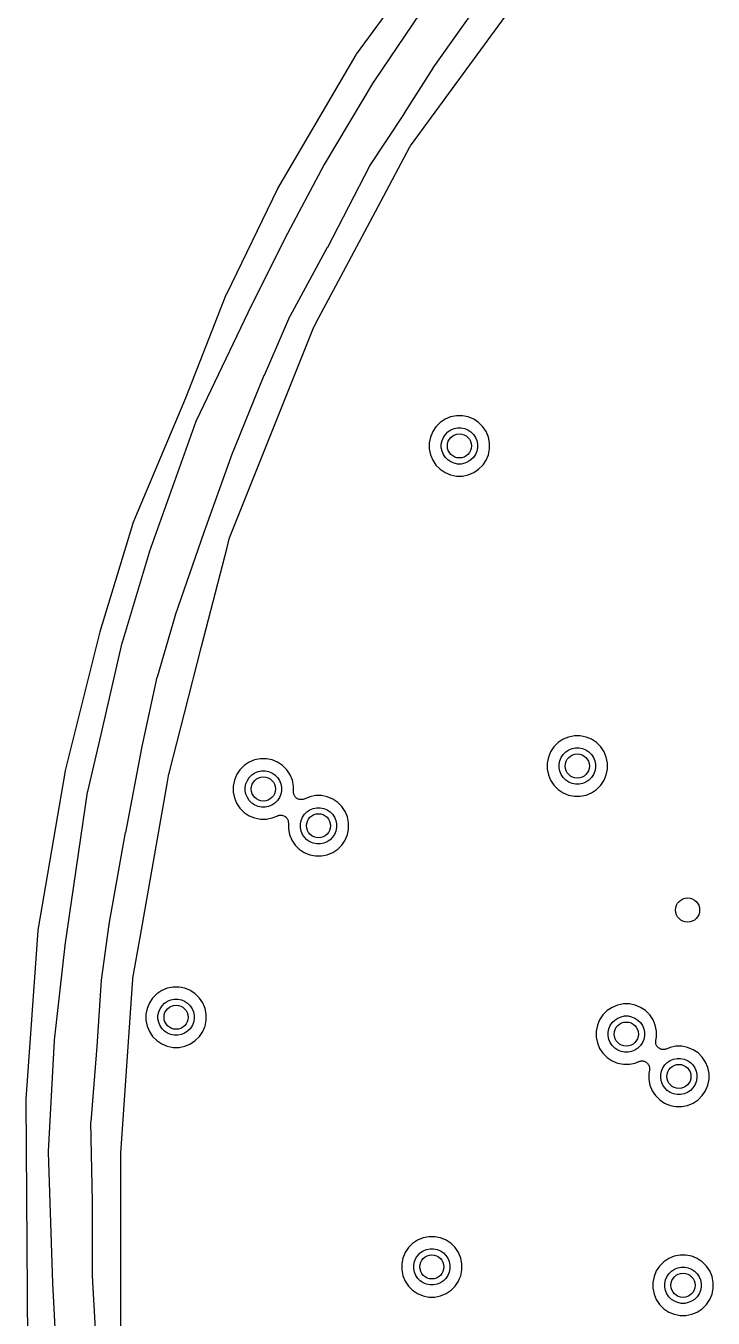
# Model space of a CAD drawing. Extents: x 76.5 to 170.9, y -170.6 to -83.1.
# Drawn here: x 92.35 to 103.75, y -129.04 to -107.61 of the extents above; entities that cross this region are included whole.
import ezdxf

# ---------------------------------------------------------------- set-up
doc = ezdxf.new("R2010")
doc.units = 0
doc.header["$MEASUREMENT"] = 0
doc.layers.add('BLACK', color=7, linetype='CONTINUOUS')

msp = doc.modelspace()

# ---------------------------------------------------------------- linework, layer by layer
at = {"layer": 'BLACK', "linetype": 'CONTINUOUS'}
for p, q in [((99.0728, -106.381), (97.8251, -108.078)), ((98.7284, -109.598), (101.052, -106.423)), ((100.247, -106.683), (99.099, -108.304)), ((98.125, -108.528), (98.8962, -107.383)), ((97.8214, -108.084), (96.5243, -110.304)), ((97.8251, -108.078), (97.8214, -108.084)), ((99.0972, -108.307), (98.6237, -109.055)), ((99.099, -108.304), (99.0972, -108.307)), ((97.2998, -109.903), (98.1214, -108.534)), ((98.1214, -108.534), (98.1223, -108.532)), ((98.1223, -108.532), (98.1238, -108.53)), ((98.1238, -108.53), (98.125, -108.528)), ((98.6225, -109.057), (98.0499, -109.928)), ((98.6226, -109.056), (98.6225, -109.057)), ((98.6227, -109.056), (98.6226, -109.056)), ((98.6237, -109.055), (98.6227, -109.056)), ((98.2362, -110.519), (98.7188, -109.614)), ((98.7188, -109.614), (98.7197, -109.612)), ((98.7197, -109.612), (98.7243, -109.605)), ((98.7243, -109.605), (98.7284, -109.598)), ((96.6488, -111.129), (97.2965, -109.909)), ((97.2965, -109.909), (97.2974, -109.907)), ((97.2974, -109.907), (97.2987, -109.905)), ((97.2987, -109.905), (97.2998, -109.903)), ((98.0466, -109.934), (97.3486, -111.28)), ((98.0499, -109.928), (98.0466, -109.934)), ((96.522, -110.308), (95.6742, -112.053)), ((96.5243, -110.304), (96.522, -110.308)), ((97.5719, -111.764), (98.2362, -110.519)), ((98.2362, -110.519), (98.2362, -110.519)), ((96.0985, -112.23), (96.6474, -111.132)), ((96.6474, -111.132), (96.6482, -111.13)), ((96.6482, -111.13), (96.6486, -111.13)), ((96.6486, -111.13), (96.6488, -111.129)), ((97.3475, -111.282), (96.7244, -112.428)), ((97.3476, -111.281), (97.3475, -111.282)), ((97.3478, -111.281), (97.3476, -111.281)), ((97.3486, -111.28), (97.3478, -111.281)), ((97.2092, -112.444), (97.5719, -111.764)), ((97.5719, -111.764), (97.5719, -111.764)), ((95.6722, -112.058), (94.9987, -113.779)), ((95.6742, -112.053), (95.6722, -112.058)), ((95.176, -114.15), (96.0977, -112.232)), ((96.0977, -112.232), (96.0984, -112.23)), ((96.0984, -112.23), (96.0985, -112.23)), ((96.0985, -112.23), (96.0985, -112.23)), ((96.722, -112.433), (96.2984, -113.405)), ((96.7244, -112.428), (96.722, -112.433)), ((97.1264, -112.6), (97.2092, -112.444)), ((96.3803, -114.463), (97.1205, -112.612)), ((97.1205, -112.612), (97.1212, -112.611)), ((97.1212, -112.611), (97.124, -112.605)), ((97.124, -112.605), (97.1264, -112.6)), ((96.2978, -113.406), (95.7486, -114.754)), ((96.2984, -113.405), (96.2978, -113.406)), ((94.9974, -113.782), (94.1244, -115.853)), ((94.9977, -113.781), (94.9974, -113.782)), ((94.998, -113.781), (94.9977, -113.781)), ((94.9987, -113.779), (94.998, -113.781)), ((94.3992, -116.328), (95.1708, -114.162)), ((95.1708, -114.162), (95.1714, -114.16)), ((95.1714, -114.16), (95.174, -114.155)), ((95.174, -114.155), (95.176, -114.15)), ((99.22, -114.183), (99.1503, -114.253)), ((99.3019, -114.129), (99.22, -114.183)), ((99.3928, -114.091), (99.3019, -114.129)), ((99.4894, -114.072), (99.3928, -114.091)), ((99.5879, -114.072), (99.4894, -114.072)), ((99.6845, -114.091), (99.5879, -114.072)), ((99.7755, -114.129), (99.6845, -114.091)), ((99.8574, -114.183), (99.7755, -114.129)), ((99.9271, -114.253), (99.8574, -114.183)), ((99.0579, -114.426), (99.0387, -114.522)), ((99.0956, -114.335), (99.0579, -114.426)), ((99.1503, -114.253), (99.0956, -114.335)), ((99.2502, -114.484), (99.2728, -114.43)), ((99.2728, -114.43), (99.3057, -114.38)), ((99.3057, -114.38), (99.3474, -114.339)), ((99.3474, -114.339), (99.3966, -114.306)), ((99.3966, -114.306), (99.4512, -114.283)), ((99.4512, -114.283), (99.5091, -114.272)), ((99.5091, -114.272), (99.5682, -114.272)), ((99.5682, -114.272), (99.6262, -114.283)), ((99.6262, -114.283), (99.6808, -114.306)), ((99.6808, -114.306), (99.7299, -114.339)), ((99.7299, -114.339), (99.7717, -114.38)), ((99.7717, -114.38), (99.8045, -114.43)), ((99.8045, -114.43), (99.8272, -114.484)), ((99.9818, -114.335), (99.9271, -114.253)), ((100.019, -114.426), (99.9818, -114.335)), ((100.039, -114.522), (100.019, -114.426)), ((95.7261, -116.098), (96.3803, -114.463)), ((96.3803, -114.463), (96.3803, -114.463)), ((99.0387, -114.522), (99.0387, -114.621)), ((99.0387, -114.621), (99.0579, -114.718)), ((99.2387, -114.542), (99.2502, -114.484)), ((99.2387, -114.601), (99.2387, -114.542)), ((99.2502, -114.659), (99.2387, -114.601)), ((99.8272, -114.484), (99.8387, -114.542)), ((99.8387, -114.601), (99.8272, -114.659)), ((99.8387, -114.542), (99.8387, -114.601)), ((100.019, -114.718), (100.039, -114.621)), ((100.039, -114.621), (100.039, -114.522)), ((95.7477, -114.757), (95.2982, -116.005)), ((95.7486, -114.754), (95.7477, -114.757)), ((99.0579, -114.718), (99.0956, -114.809)), ((99.0956, -114.809), (99.1503, -114.89)), ((99.2728, -114.714), (99.2502, -114.659)), ((99.3057, -114.763), (99.2728, -114.714)), ((99.3474, -114.805), (99.3057, -114.763)), ((99.3966, -114.838), (99.3474, -114.805)), ((99.4512, -114.86), (99.3966, -114.838)), ((99.5091, -114.872), (99.4512, -114.86)), ((99.6262, -114.86), (99.5682, -114.872)), ((99.6808, -114.838), (99.6262, -114.86)), ((99.7299, -114.805), (99.6808, -114.838)), ((99.7717, -114.763), (99.7299, -114.805)), ((99.8045, -114.714), (99.7717, -114.763)), ((99.8272, -114.659), (99.8045, -114.714)), ((99.9318, -114.883), (99.9818, -114.809)), ((99.9818, -114.809), (100.019, -114.718)), ((99.1503, -114.89), (99.22, -114.96)), ((99.22, -114.96), (99.3019, -115.015)), ((99.3019, -115.015), (99.3928, -115.052)), ((99.3928, -115.052), (99.4894, -115.072)), ((99.4894, -115.072), (99.5879, -115.072)), ((99.5682, -114.872), (99.5091, -114.872)), ((99.5879, -115.072), (99.6845, -115.052)), ((99.6845, -115.052), (99.7755, -115.015)), ((99.7755, -115.015), (99.8574, -114.96)), ((99.8574, -114.96), (99.9271, -114.89)), ((99.9271, -114.89), (99.9318, -114.883)), ((99.9318, -114.883), (99.9318, -114.883)), ((94.1221, -115.859), (93.5736, -117.654)), ((94.1244, -115.853), (94.1221, -115.859)), ((95.2979, -116.006), (94.8236, -117.379)), ((95.2982, -116.005), (95.2979, -116.006)), ((95.6845, -116.256), (95.721, -116.114)), ((95.721, -116.114), (95.7215, -116.112)), ((95.7215, -116.112), (95.7241, -116.105)), ((95.7241, -116.105), (95.7261, -116.098)), ((93.9493, -117.827), (94.3972, -116.334)), ((94.3972, -116.334), (94.3977, -116.332)), ((94.3977, -116.332), (94.3986, -116.33)), ((94.3986, -116.33), (94.3992, -116.328)), ((95.2629, -117.9), (95.6844, -116.256)), ((95.6844, -116.256), (95.6845, -116.256)), ((94.8227, -117.382), (94.5237, -118.404)), ((94.8236, -117.379), (94.8227, -117.382)), ((93.5727, -117.657), (92.9987, -119.953)), ((93.5736, -117.654), (93.5727, -117.657)), ((93.5981, -119.355), (93.9472, -117.835)), ((93.9472, -117.835), (93.9476, -117.833)), ((93.9476, -117.833), (93.9487, -117.83)), ((93.9487, -117.83), (93.9493, -117.827)), ((94.9797, -119.005), (95.2629, -117.9)), ((94.5226, -118.408), (94.2733, -119.555)), ((94.5237, -118.404), (94.5226, -118.408)), ((94.7243, -120.001), (94.9797, -119.005)), ((94.9797, -119.005), (94.9797, -119.005)), ((93.3744, -120.3), (93.598, -119.356)), ((93.598, -119.356), (93.5981, -119.355)), ((94.273, -119.556), (93.9982, -120.98)), ((94.2733, -119.555), (94.273, -119.556)), ((101.106, -119.562), (101.051, -119.643)), ((101.176, -119.492), (101.106, -119.562)), ((101.258, -119.437), (101.176, -119.492)), ((101.349, -119.399), (101.258, -119.437)), ((101.445, -119.38), (101.349, -119.399)), ((101.544, -119.38), (101.445, -119.38)), ((101.64, -119.399), (101.544, -119.38)), ((101.731, -119.437), (101.64, -119.399)), ((101.813, -119.492), (101.731, -119.437)), ((101.883, -119.562), (101.813, -119.492)), ((101.938, -119.643), (101.883, -119.562)), ((96.1416, -119.78), (96.0507, -119.818)), ((96.2382, -119.761), (96.1416, -119.78)), ((96.3367, -119.761), (96.2382, -119.761)), ((96.4333, -119.78), (96.3367, -119.761)), ((96.5243, -119.818), (96.4333, -119.78)), ((101.014, -119.734), (100.994, -119.831)), ((101.051, -119.643), (101.014, -119.734)), ((101.194, -119.851), (101.206, -119.793)), ((101.206, -119.793), (101.229, -119.738)), ((101.229, -119.738), (101.261, -119.689)), ((101.261, -119.689), (101.303, -119.647)), ((101.303, -119.647), (101.352, -119.614)), ((101.352, -119.614), (101.407, -119.592)), ((101.407, -119.592), (101.465, -119.58)), ((101.465, -119.58), (101.524, -119.58)), ((101.524, -119.58), (101.582, -119.592)), ((101.582, -119.592), (101.637, -119.614)), ((101.637, -119.614), (101.686, -119.647)), ((101.686, -119.647), (101.728, -119.689)), ((101.728, -119.689), (101.76, -119.738)), ((101.76, -119.738), (101.783, -119.793)), ((101.783, -119.793), (101.794, -119.851)), ((101.975, -119.734), (101.938, -119.643)), ((101.994, -119.831), (101.975, -119.734)), ((92.9977, -119.958), (92.5486, -122.603)), ((92.9987, -119.953), (92.9977, -119.958)), ((94.7226, -120.009), (94.7237, -120.005)), ((94.7237, -120.005), (94.7243, -120.001)), ((95.8991, -119.943), (95.8444, -120.024)), ((95.9688, -119.873), (95.8991, -119.943)), ((96.0507, -119.818), (95.9688, -119.873)), ((96.0962, -120.028), (96.1454, -119.995)), ((96.1454, -119.995), (96.2, -119.973)), ((96.2, -119.973), (96.2579, -119.961)), ((96.2579, -119.961), (96.317, -119.961)), ((96.317, -119.961), (96.375, -119.973)), ((96.375, -119.973), (96.4296, -119.995)), ((96.4296, -119.995), (96.4787, -120.028)), ((96.6062, -119.873), (96.5243, -119.818)), ((96.6416, -119.908), (96.6062, -119.873)), ((96.6759, -119.943), (96.6416, -119.908)), ((96.6416, -119.908), (96.6416, -119.908)), ((96.7306, -120.024), (96.6759, -119.943)), ((100.994, -119.831), (100.994, -119.93)), ((100.994, -119.93), (101.014, -120.026)), ((101.194, -119.91), (101.194, -119.851)), ((101.206, -119.968), (101.194, -119.91)), ((101.229, -120.022), (101.206, -119.968)), ((101.783, -119.968), (101.76, -120.022)), ((101.794, -119.91), (101.783, -119.968)), ((101.794, -119.851), (101.794, -119.91)), ((101.975, -120.026), (101.994, -119.93)), ((101.994, -119.93), (101.994, -119.831)), ((94.2491, -122.692), (94.6928, -120.177)), ((94.6928, -120.177), (94.7222, -120.01)), ((94.6928, -120.177), (94.6928, -120.177)), ((94.7222, -120.01), (94.7226, -120.009)), ((95.8067, -120.115), (95.7875, -120.212)), ((95.7875, -120.212), (95.7875, -120.311)), ((95.8444, -120.024), (95.8067, -120.115)), ((95.9875, -120.232), (95.999, -120.174)), ((95.999, -120.174), (96.0216, -120.119)), ((96.0216, -120.119), (96.0545, -120.07)), ((96.0545, -120.07), (96.0962, -120.028)), ((96.4787, -120.028), (96.5205, -120.07)), ((96.5205, -120.07), (96.5533, -120.119)), ((96.5533, -120.119), (96.576, -120.174)), ((96.576, -120.174), (96.5875, -120.232)), ((96.7683, -120.115), (96.7306, -120.024)), ((96.7875, -120.212), (96.7683, -120.115)), ((96.7875, -120.311), (96.7875, -120.212)), ((101.014, -120.026), (101.051, -120.117)), ((101.051, -120.117), (101.106, -120.199)), ((101.106, -120.199), (101.176, -120.269)), ((101.261, -120.072), (101.229, -120.022)), ((101.303, -120.113), (101.261, -120.072)), ((101.352, -120.146), (101.303, -120.113)), ((101.407, -120.169), (101.352, -120.146)), ((101.465, -120.18), (101.407, -120.169)), ((101.524, -120.18), (101.465, -120.18)), ((101.582, -120.169), (101.524, -120.18)), ((101.637, -120.146), (101.582, -120.169)), ((101.686, -120.113), (101.637, -120.146)), ((101.728, -120.072), (101.686, -120.113)), ((101.76, -120.022), (101.728, -120.072)), ((101.813, -120.269), (101.883, -120.199)), ((101.883, -120.199), (101.938, -120.117)), ((101.938, -120.117), (101.975, -120.026)), ((92.9984, -122.853), (93.3723, -120.311)), ((93.3723, -120.311), (93.3726, -120.309)), ((93.3726, -120.309), (93.3737, -120.305)), ((93.3737, -120.305), (93.3744, -120.3)), ((95.7875, -120.311), (95.8067, -120.407)), ((95.8067, -120.407), (95.8444, -120.498)), ((95.9875, -120.291), (95.9875, -120.232)), ((95.999, -120.349), (95.9875, -120.291)), ((96.0216, -120.403), (95.999, -120.349)), ((96.0545, -120.453), (96.0216, -120.403)), ((96.5533, -120.403), (96.5205, -120.453)), ((96.576, -120.349), (96.5533, -120.403)), ((96.5875, -120.291), (96.576, -120.349)), ((96.5875, -120.232), (96.5875, -120.291)), ((96.7887, -120.323), (96.7875, -120.311)), ((96.7898, -120.335), (96.7887, -120.323)), ((96.7899, -120.336), (96.7898, -120.335)), ((96.7934, -120.347), (96.7899, -120.336)), ((96.7899, -120.336), (96.7899, -120.336)), ((96.7968, -120.359), (96.7934, -120.347)), ((96.797, -120.359), (96.7968, -120.359)), ((96.7971, -120.36), (96.797, -120.359)), ((96.8028, -120.37), (96.7971, -120.36)), ((96.8083, -120.381), (96.8028, -120.37)), ((96.8085, -120.381), (96.8083, -120.381)), ((96.8087, -120.382), (96.8085, -120.381)), ((96.8165, -120.391), (96.8087, -120.382)), ((96.8239, -120.4), (96.8165, -120.391)), ((96.8242, -120.4), (96.8239, -120.4)), ((96.8244, -120.401), (96.8242, -120.4)), ((96.8337, -120.408), (96.8244, -120.401)), ((96.8429, -120.416), (96.8337, -120.408)), ((96.8432, -120.416), (96.8429, -120.416)), ((96.8435, -120.417), (96.8432, -120.416)), ((96.8541, -120.422), (96.8435, -120.417)), ((96.8647, -120.428), (96.8541, -120.422)), ((96.865, -120.428), (96.8647, -120.428)), ((96.8653, -120.428), (96.865, -120.428)), ((96.8769, -120.432), (96.8653, -120.428)), ((96.8883, -120.436), (96.8769, -120.432)), ((96.8886, -120.436), (96.8883, -120.436)), ((96.889, -120.436), (96.8886, -120.436)), ((96.9011, -120.437), (96.889, -120.436)), ((96.9376, -120.436), (96.9256, -120.437)), ((96.938, -120.436), (96.9376, -120.436)), ((96.9383, -120.436), (96.938, -120.436)), ((96.9497, -120.433), (96.9383, -120.436)), ((96.9614, -120.429), (96.9497, -120.433)), ((96.962, -120.429), (96.9614, -120.429)), ((96.9621, -120.429), (96.962, -120.429)), ((96.9631, -120.429), (96.9621, -120.429)), ((96.9621, -120.429), (96.9621, -120.429)), ((97.056, -120.39), (96.9631, -120.429)), ((97.1526, -120.371), (97.056, -120.39)), ((97.2511, -120.371), (97.1526, -120.371)), ((97.3477, -120.39), (97.2511, -120.371)), ((97.4387, -120.428), (97.3477, -120.39)), ((97.5206, -120.483), (97.4387, -120.428)), ((101.176, -120.269), (101.258, -120.323)), ((101.258, -120.323), (101.349, -120.361)), ((101.349, -120.361), (101.445, -120.38)), ((101.445, -120.38), (101.544, -120.38)), ((101.544, -120.38), (101.64, -120.361)), ((101.64, -120.361), (101.731, -120.323)), ((101.731, -120.323), (101.813, -120.269)), ((95.8444, -120.498), (95.8991, -120.58)), ((95.8991, -120.58), (95.9688, -120.65)), ((95.9688, -120.65), (96.0507, -120.704)), ((96.0962, -120.494), (96.0545, -120.453)), ((96.1454, -120.527), (96.0962, -120.494)), ((96.2, -120.55), (96.1454, -120.527)), ((96.2579, -120.561), (96.2, -120.55)), ((96.317, -120.561), (96.2579, -120.561)), ((96.375, -120.55), (96.317, -120.561)), ((96.4296, -120.527), (96.375, -120.55)), ((96.4787, -120.494), (96.4296, -120.527)), ((96.5205, -120.453), (96.4787, -120.494)), ((96.9129, -120.438), (96.9011, -120.437)), ((96.9133, -120.438), (96.9129, -120.438)), ((96.9136, -120.438), (96.9133, -120.438)), ((96.9256, -120.437), (96.9136, -120.438)), ((96.9689, -120.68), (97.0106, -120.638)), ((97.0106, -120.638), (97.0598, -120.605)), ((97.0598, -120.605), (97.1144, -120.582)), ((97.1144, -120.582), (97.1723, -120.571)), ((97.1723, -120.571), (97.2314, -120.571)), ((97.2314, -120.571), (97.2894, -120.582)), ((97.2894, -120.582), (97.344, -120.605)), ((97.344, -120.605), (97.3931, -120.638)), ((97.3931, -120.638), (97.4349, -120.68)), ((97.5903, -120.552), (97.5206, -120.483)), ((97.645, -120.634), (97.5903, -120.552)), ((97.6827, -120.725), (97.645, -120.634)), ((96.0507, -120.704), (96.1416, -120.742)), ((96.1416, -120.742), (96.2382, -120.761)), ((96.2382, -120.761), (96.3367, -120.761)), ((96.3367, -120.761), (96.4333, -120.742)), ((96.4333, -120.742), (96.5263, -120.704)), ((96.5263, -120.704), (96.5273, -120.703)), ((96.5273, -120.703), (96.5273, -120.703)), ((96.5273, -120.703), (96.5273, -120.703)), ((96.5273, -120.703), (96.5279, -120.703)), ((96.5279, -120.703), (96.5397, -120.7)), ((96.5397, -120.7), (96.5511, -120.696)), ((96.5511, -120.696), (96.5514, -120.696)), ((96.5514, -120.696), (96.5517, -120.696)), ((96.5517, -120.696), (96.5639, -120.695)), ((96.5639, -120.695), (96.5758, -120.694)), ((96.5758, -120.694), (96.5761, -120.694)), ((96.5761, -120.694), (96.5764, -120.694)), ((96.5764, -120.694), (96.5884, -120.695)), ((96.5884, -120.695), (96.6004, -120.696)), ((96.6004, -120.696), (96.6007, -120.697)), ((96.6007, -120.697), (96.6011, -120.697)), ((96.6011, -120.697), (96.6125, -120.7)), ((96.6125, -120.7), (96.6241, -120.704)), ((96.6241, -120.704), (96.6244, -120.704)), ((96.6244, -120.704), (96.6247, -120.704)), ((96.6247, -120.704), (96.6353, -120.71)), ((96.6353, -120.71), (96.6459, -120.716)), ((96.6459, -120.716), (96.6462, -120.716)), ((96.6462, -120.716), (96.6465, -120.716)), ((96.6465, -120.716), (96.6557, -120.724)), ((96.6557, -120.724), (96.665, -120.731)), ((96.665, -120.731), (96.6652, -120.732)), ((96.6652, -120.732), (96.6655, -120.732)), ((96.6655, -120.732), (96.6729, -120.741)), ((96.6729, -120.741), (96.6807, -120.751)), ((96.6807, -120.751), (96.6808, -120.751)), ((96.6808, -120.751), (96.681, -120.751)), ((96.681, -120.751), (96.6866, -120.762)), ((96.6866, -120.762), (96.6923, -120.773)), ((96.6923, -120.773), (96.6924, -120.773)), ((96.6924, -120.773), (96.6926, -120.773)), ((96.6926, -120.773), (96.696, -120.785)), ((96.696, -120.785), (96.6995, -120.796)), ((96.6995, -120.796), (96.6995, -120.797)), ((96.6995, -120.797), (96.6996, -120.797)), ((96.6996, -120.797), (96.7007, -120.809)), ((96.7007, -120.809), (96.7019, -120.821)), ((96.7019, -120.821), (96.7019, -120.92)), ((96.9019, -120.841), (96.9134, -120.783)), ((96.9019, -120.9), (96.9019, -120.841)), ((96.9134, -120.783), (96.936, -120.729)), ((96.936, -120.729), (96.9689, -120.68)), ((97.4349, -120.68), (97.4677, -120.729)), ((97.4677, -120.729), (97.4904, -120.783)), ((97.4904, -120.783), (97.5019, -120.841)), ((97.5019, -120.841), (97.5019, -120.9)), ((97.7019, -120.822), (97.6827, -120.725)), ((97.7019, -120.92), (97.7019, -120.822)), ((93.998, -120.981), (93.7233, -122.504)), ((93.9982, -120.98), (93.998, -120.981)), ((96.7019, -120.92), (96.7211, -121.017)), ((96.7211, -121.017), (96.7588, -121.108)), ((96.9134, -120.958), (96.9019, -120.9)), ((96.936, -121.013), (96.9134, -120.958)), ((96.9689, -121.062), (96.936, -121.013)), ((97.0106, -121.104), (96.9689, -121.062)), ((97.4349, -121.062), (97.3931, -121.104)), ((97.4677, -121.013), (97.4349, -121.062)), ((97.4904, -120.958), (97.4677, -121.013)), ((97.5019, -120.9), (97.4904, -120.958)), ((97.645, -121.108), (97.6827, -121.017)), ((97.6827, -121.017), (97.6935, -120.962)), ((97.6935, -120.962), (97.7019, -120.92)), ((97.6935, -120.962), (97.6935, -120.962)), ((96.7588, -121.108), (96.8135, -121.19)), ((96.8135, -121.19), (96.8832, -121.259)), ((96.8832, -121.259), (96.9651, -121.314)), ((97.0598, -121.137), (97.0106, -121.104)), ((97.1144, -121.159), (97.0598, -121.137)), ((97.1723, -121.171), (97.1144, -121.159)), ((97.2314, -121.171), (97.1723, -121.171)), ((97.2894, -121.159), (97.2314, -121.171)), ((97.344, -121.137), (97.2894, -121.159)), ((97.3931, -121.104), (97.344, -121.137)), ((97.4387, -121.314), (97.5206, -121.259)), ((97.5206, -121.259), (97.5903, -121.19)), ((97.5903, -121.19), (97.645, -121.108)), ((96.9651, -121.314), (97.056, -121.352)), ((97.056, -121.352), (97.1526, -121.371)), ((97.1526, -121.371), (97.2511, -121.371)), ((97.2511, -121.371), (97.3477, -121.352)), ((97.3477, -121.352), (97.4387, -121.314)), ((93.7229, -122.507), (93.5984, -123.429)), ((93.7233, -122.504), (93.7229, -122.507)), ((92.5479, -122.609), (92.3483, -125.403)), ((92.5486, -122.603), (92.5479, -122.609)), ((94.1243, -123.399), (94.2491, -122.692)), ((94.2491, -122.692), (94.2491, -122.692)), ((92.8235, -124.427), (92.9978, -122.858)), ((92.9978, -122.858), (92.998, -122.856)), ((92.998, -122.856), (92.9983, -122.855)), ((92.9983, -122.855), (92.9984, -122.853)), ((93.5979, -123.433), (93.5231, -124.53)), ((93.5984, -123.429), (93.5979, -123.433)), ((94.0838, -123.975), (94.1226, -123.412)), ((94.1226, -123.412), (94.1228, -123.411)), ((94.1228, -123.411), (94.1238, -123.405)), ((94.1238, -123.405), (94.1243, -123.399)), ((94.6029, -123.603), (94.521, -123.658)), ((94.6938, -123.565), (94.6029, -123.603)), ((94.7904, -123.546), (94.6938, -123.565)), ((94.8889, -123.546), (94.7904, -123.546)), ((94.9855, -123.565), (94.8889, -123.546)), ((95.0765, -123.603), (94.9855, -123.565)), ((95.083, -123.607), (95.0765, -123.603)), ((95.1584, -123.658), (95.083, -123.607)), ((94.3966, -123.809), (94.3589, -123.9)), ((94.4513, -123.727), (94.3966, -123.809)), ((94.521, -123.658), (94.4513, -123.727)), ((94.5738, -123.904), (94.6067, -123.855)), ((94.6067, -123.855), (94.6484, -123.813)), ((94.6484, -123.813), (94.6976, -123.78)), ((94.6976, -123.78), (94.7522, -123.757)), ((94.7522, -123.757), (94.8101, -123.746)), ((94.8101, -123.746), (94.8692, -123.746)), ((94.8692, -123.746), (94.9272, -123.757)), ((94.9272, -123.757), (94.9818, -123.78)), ((94.9818, -123.78), (95.0309, -123.813)), ((95.0309, -123.813), (95.0727, -123.855)), ((95.0727, -123.855), (95.1055, -123.904)), ((95.2281, -123.727), (95.1584, -123.658)), ((95.2828, -123.809), (95.2281, -123.727)), ((95.3205, -123.9), (95.2828, -123.809)), ((102.161, -123.844), (102.07, -123.882)), ((102.258, -123.825), (102.161, -123.844)), ((102.357, -123.825), (102.258, -123.825)), ((102.453, -123.844), (102.357, -123.825)), ((102.544, -123.882), (102.453, -123.844)), ((93.9234, -126.301), (94.0838, -123.975)), ((94.3589, -123.9), (94.3397, -123.997)), ((94.3397, -123.997), (94.3397, -124.095)), ((94.5397, -124.016), (94.5512, -123.958)), ((94.5397, -124.075), (94.5397, -124.016)), ((94.5512, -124.133), (94.5397, -124.075)), ((94.5512, -123.958), (94.5738, -123.904)), ((95.1055, -123.904), (95.1282, -123.958)), ((95.1282, -123.958), (95.1397, -124.016)), ((95.1397, -124.075), (95.1282, -124.133)), ((95.1397, -124.016), (95.1397, -124.075)), ((95.3397, -123.997), (95.3205, -123.9)), ((95.3397, -124.095), (95.3397, -123.997)), ((101.919, -124.007), (101.864, -124.088)), ((101.989, -123.937), (101.919, -124.007)), ((102.07, -123.882), (101.989, -123.937)), ((102.116, -124.092), (102.165, -124.059)), ((102.165, -124.059), (102.22, -124.037)), ((102.22, -124.037), (102.278, -124.025)), ((102.278, -124.025), (102.337, -124.025)), ((102.337, -124.025), (102.395, -124.037)), ((102.395, -124.037), (102.449, -124.059)), ((102.449, -124.059), (102.499, -124.092)), ((102.626, -123.937), (102.544, -123.882)), ((102.696, -124.007), (102.626, -123.937)), ((102.75, -124.088), (102.696, -124.007)), ((94.3397, -124.095), (94.3589, -124.192)), ((94.3589, -124.192), (94.3966, -124.283)), ((94.3966, -124.283), (94.4513, -124.365)), ((94.5738, -124.188), (94.5512, -124.133)), ((94.6067, -124.237), (94.5738, -124.188)), ((94.6484, -124.279), (94.6067, -124.237)), ((94.6976, -124.312), (94.6484, -124.279)), ((95.0309, -124.279), (94.9818, -124.312)), ((95.0727, -124.237), (95.0309, -124.279)), ((95.1055, -124.188), (95.0727, -124.237)), ((95.1282, -124.133), (95.1055, -124.188)), ((95.2281, -124.365), (95.2828, -124.283)), ((95.2828, -124.283), (95.3109, -124.215)), ((95.3109, -124.215), (95.3205, -124.192)), ((95.3109, -124.215), (95.3109, -124.215)), ((95.3205, -124.192), (95.3397, -124.095)), ((101.827, -124.179), (101.807, -124.276)), ((101.807, -124.276), (101.807, -124.375)), ((101.864, -124.088), (101.827, -124.179)), ((102.007, -124.296), (102.019, -124.238)), ((102.019, -124.238), (102.041, -124.183)), ((102.041, -124.183), (102.074, -124.134)), ((102.074, -124.134), (102.116, -124.092)), ((102.499, -124.092), (102.54, -124.134)), ((102.54, -124.134), (102.573, -124.183)), ((102.573, -124.183), (102.596, -124.238)), ((102.596, -124.238), (102.607, -124.296)), ((102.788, -124.179), (102.75, -124.088)), ((102.807, -124.276), (102.788, -124.179)), ((102.807, -124.375), (102.807, -124.276)), ((92.7234, -126.275), (92.8229, -124.434)), ((92.8229, -124.434), (92.823, -124.433)), ((92.823, -124.433), (92.8235, -124.43)), ((92.8235, -124.43), (92.8235, -124.427)), ((94.4513, -124.365), (94.521, -124.434)), ((94.521, -124.434), (94.6029, -124.489)), ((94.6029, -124.489), (94.6938, -124.527)), ((94.7522, -124.334), (94.6976, -124.312)), ((94.8101, -124.346), (94.7522, -124.334)), ((94.8692, -124.346), (94.8101, -124.346)), ((94.9272, -124.334), (94.8692, -124.346)), ((94.9818, -124.312), (94.9272, -124.334)), ((94.9855, -124.527), (95.0765, -124.489)), ((95.0765, -124.489), (95.1584, -124.434)), ((95.1584, -124.434), (95.2281, -124.365)), ((101.807, -124.375), (101.827, -124.471)), ((101.827, -124.471), (101.864, -124.562)), ((102.007, -124.355), (102.007, -124.296)), ((102.019, -124.413), (102.007, -124.355)), ((102.041, -124.467), (102.019, -124.413)), ((102.074, -124.517), (102.041, -124.467)), ((102.573, -124.467), (102.54, -124.517)), ((102.596, -124.413), (102.573, -124.467)), ((102.607, -124.355), (102.596, -124.413)), ((102.607, -124.296), (102.607, -124.355)), ((102.794, -124.455), (102.795, -124.443)), ((102.794, -124.456), (102.794, -124.455)), ((102.794, -124.455), (102.794, -124.455)), ((102.795, -124.468), (102.794, -124.456)), ((102.795, -124.443), (102.796, -124.431)), ((102.796, -124.48), (102.795, -124.468)), ((102.796, -124.431), (102.807, -124.375)), ((102.799, -124.492), (102.796, -124.48)), ((102.796, -124.48), (102.796, -124.48)), ((102.796, -124.48), (102.796, -124.48)), ((102.803, -124.503), (102.799, -124.492)), ((102.803, -124.504), (102.803, -124.503)), ((102.809, -124.515), (102.803, -124.504)), ((102.803, -124.504), (102.803, -124.504)), ((93.523, -124.531), (93.4233, -125.778)), ((93.5231, -124.53), (93.523, -124.531)), ((93.523, -124.531), (93.523, -124.531)), ((94.6938, -124.527), (94.7904, -124.546)), ((94.7904, -124.546), (94.8889, -124.546)), ((94.8889, -124.546), (94.9855, -124.527)), ((101.864, -124.562), (101.919, -124.644)), ((101.919, -124.644), (101.989, -124.714)), ((101.989, -124.714), (102.07, -124.768)), ((102.116, -124.558), (102.074, -124.517)), ((102.165, -124.591), (102.116, -124.558)), ((102.22, -124.614), (102.165, -124.591)), ((102.278, -124.625), (102.22, -124.614)), ((102.337, -124.625), (102.278, -124.625)), ((102.395, -124.614), (102.337, -124.625)), ((102.449, -124.591), (102.395, -124.614)), ((102.499, -124.558), (102.449, -124.591)), ((102.54, -124.517), (102.499, -124.558)), ((102.814, -124.525), (102.809, -124.515)), ((102.815, -124.526), (102.814, -124.525)), ((102.822, -124.535), (102.815, -124.526)), ((102.815, -124.526), (102.815, -124.526)), ((102.83, -124.545), (102.822, -124.535)), ((102.84, -124.553), (102.83, -124.545)), ((102.83, -124.545), (102.83, -124.545)), ((102.83, -124.545), (102.83, -124.545)), ((102.849, -124.561), (102.84, -124.553)), ((102.85, -124.561), (102.849, -124.561)), ((102.849, -124.561), (102.849, -124.561)), ((102.86, -124.567), (102.85, -124.561)), ((102.871, -124.573), (102.86, -124.567)), ((102.883, -124.576), (102.871, -124.573)), ((102.871, -124.573), (102.871, -124.573)), ((102.871, -124.573), (102.871, -124.573)), ((102.894, -124.58), (102.883, -124.576)), ((102.895, -124.58), (102.894, -124.58)), ((102.907, -124.581), (102.895, -124.58)), ((102.895, -124.58), (102.895, -124.58)), ((102.919, -124.583), (102.907, -124.581)), ((102.92, -124.583), (102.919, -124.583)), ((102.919, -124.583), (102.919, -124.583)), ((102.932, -124.582), (102.92, -124.583)), ((102.944, -124.581), (102.932, -124.582)), ((102.956, -124.577), (102.944, -124.58)), ((102.944, -124.58), (102.944, -124.581)), ((102.944, -124.581), (102.944, -124.581)), ((102.968, -124.574), (102.956, -124.577)), ((102.969, -124.573), (102.968, -124.573)), ((102.968, -124.573), (102.968, -124.574)), ((102.968, -124.574), (102.968, -124.574)), ((102.968, -124.574), (102.968, -124.574)), ((103.033, -124.547), (102.969, -124.573)), ((103.129, -124.528), (103.033, -124.547)), ((103.228, -124.528), (103.129, -124.528)), ((103.324, -124.547), (103.228, -124.528)), ((103.415, -124.584), (103.324, -124.547)), ((103.497, -124.639), (103.415, -124.584)), ((103.567, -124.709), (103.497, -124.639)), ((103.622, -124.791), (103.567, -124.709)), ((102.07, -124.768), (102.161, -124.806)), ((102.161, -124.806), (102.258, -124.825)), ((102.258, -124.825), (102.357, -124.825)), ((102.357, -124.825), (102.453, -124.806)), ((102.453, -124.806), (102.517, -124.78)), ((102.517, -124.78), (102.518, -124.779)), ((102.518, -124.779), (102.53, -124.776)), ((102.518, -124.779), (102.518, -124.779)), ((102.518, -124.779), (102.518, -124.779)), ((102.518, -124.779), (102.518, -124.779)), ((102.53, -124.776), (102.542, -124.772)), ((102.542, -124.772), (102.555, -124.771)), ((102.542, -124.772), (102.542, -124.772)), ((102.542, -124.772), (102.542, -124.772)), ((102.555, -124.771), (102.566, -124.77)), ((102.566, -124.77), (102.566, -124.77)), ((102.566, -124.77), (102.567, -124.77)), ((102.567, -124.77), (102.579, -124.771)), ((102.579, -124.771), (102.591, -124.773)), ((102.591, -124.773), (102.591, -124.773)), ((102.591, -124.773), (102.591, -124.773)), ((102.591, -124.773), (102.603, -124.776)), ((102.603, -124.776), (102.615, -124.78)), ((102.615, -124.78), (102.615, -124.78)), ((102.615, -124.78), (102.615, -124.78)), ((102.615, -124.78), (102.626, -124.786)), ((102.626, -124.786), (102.636, -124.792)), ((102.636, -124.792), (102.637, -124.792)), ((102.637, -124.792), (102.637, -124.792)), ((102.637, -124.792), (102.646, -124.8)), ((102.646, -124.8), (102.655, -124.808)), ((102.655, -124.808), (102.656, -124.808)), ((102.656, -124.808), (102.656, -124.808)), ((102.656, -124.808), (102.663, -124.817)), ((102.663, -124.817), (102.671, -124.827)), ((102.671, -124.827), (102.671, -124.827)), ((102.671, -124.827), (102.671, -124.827)), ((102.671, -124.827), (102.677, -124.838)), ((102.677, -124.838), (102.683, -124.849)), ((102.69, -124.922), (102.679, -124.978)), ((102.683, -124.849), (102.683, -124.849)), ((102.683, -124.849), (102.683, -124.849)), ((102.683, -124.849), (102.686, -124.861)), ((102.686, -124.861), (102.69, -124.873)), ((102.69, -124.873), (102.69, -124.873)), ((102.69, -124.873), (102.69, -124.873)), ((102.69, -124.873), (102.691, -124.885)), ((102.691, -124.91), (102.69, -124.922)), ((102.691, -124.885), (102.692, -124.897)), ((102.692, -124.898), (102.691, -124.91)), ((102.692, -124.897), (102.692, -124.897)), ((102.692, -124.897), (102.692, -124.898)), ((102.89, -124.94), (102.913, -124.885)), ((102.913, -124.885), (102.946, -124.836)), ((102.946, -124.836), (102.987, -124.795)), ((102.987, -124.795), (103.036, -124.762)), ((103.036, -124.762), (103.091, -124.739)), ((103.091, -124.739), (103.149, -124.728)), ((103.149, -124.728), (103.208, -124.728)), ((103.208, -124.728), (103.266, -124.739)), ((103.266, -124.739), (103.321, -124.762)), ((103.321, -124.762), (103.37, -124.795)), ((103.37, -124.795), (103.412, -124.836)), ((103.412, -124.836), (103.444, -124.885)), ((103.444, -124.885), (103.467, -124.94)), ((103.659, -124.882), (103.622, -124.791)), ((103.679, -124.978), (103.659, -124.882)), ((102.679, -124.978), (102.679, -125.077)), ((102.679, -125.077), (102.698, -125.173)), ((102.879, -124.998), (102.89, -124.94)), ((102.879, -125.057), (102.879, -124.998)), ((102.89, -125.115), (102.879, -125.057)), ((102.913, -125.17), (102.89, -125.115)), ((103.467, -125.115), (103.444, -125.17)), ((103.467, -124.94), (103.479, -124.998)), ((103.479, -125.057), (103.467, -125.115)), ((103.479, -124.998), (103.479, -125.057)), ((103.659, -125.173), (103.679, -125.077)), ((103.679, -125.077), (103.679, -124.978)), ((102.698, -125.173), (102.735, -125.264)), ((102.735, -125.264), (102.79, -125.346)), ((102.79, -125.346), (102.86, -125.416)), ((102.946, -125.219), (102.913, -125.17)), ((102.987, -125.261), (102.946, -125.219)), ((103.036, -125.293), (102.987, -125.261)), ((103.091, -125.316), (103.036, -125.293)), ((103.149, -125.328), (103.091, -125.316)), ((103.208, -125.328), (103.149, -125.328)), ((103.266, -125.316), (103.208, -125.328)), ((103.321, -125.293), (103.266, -125.316)), ((103.37, -125.261), (103.321, -125.293)), ((103.412, -125.219), (103.37, -125.261)), ((103.444, -125.17), (103.412, -125.219)), ((103.497, -125.416), (103.567, -125.346)), ((103.567, -125.346), (103.608, -125.285)), ((103.608, -125.285), (103.622, -125.264)), ((103.608, -125.285), (103.608, -125.285)), ((103.622, -125.264), (103.659, -125.173)), ((92.3483, -125.403), (92.3481, -125.408)), ((92.3481, -125.408), (92.3731, -129.427)), ((102.86, -125.416), (102.942, -125.471)), ((102.942, -125.471), (103.033, -125.508)), ((103.033, -125.508), (103.129, -125.528)), ((103.129, -125.528), (103.228, -125.528)), ((103.228, -125.528), (103.324, -125.508)), ((103.324, -125.508), (103.415, -125.471)), ((103.415, -125.471), (103.497, -125.416)), ((93.4233, -125.778), (93.4231, -125.784)), ((93.4231, -125.784), (93.4481, -127.104)), ((92.7232, -126.285), (92.7236, -126.28)), ((92.7233, -126.286), (92.7232, -126.285)), ((92.7981, -128.455), (92.7233, -126.286)), ((92.7236, -126.28), (92.7234, -126.275)), ((93.9231, -126.308), (93.9235, -126.305)), ((93.9231, -126.31), (93.9231, -126.308)), ((93.9231, -129.3), (93.9231, -126.31)), ((93.9235, -126.305), (93.9234, -126.301)), ((93.4481, -127.104), (93.4481, -127.106)), ((93.4481, -127.106), (93.4481, -127.107)), ((93.4481, -127.107), (93.4481, -127.107)), ((93.4481, -127.107), (93.4481, -128.329)), ((98.9356, -127.705), (98.8447, -127.743)), ((99.0322, -127.686), (98.9356, -127.705)), ((99.1307, -127.686), (99.0322, -127.686)), ((99.2273, -127.705), (99.1307, -127.686)), ((99.3183, -127.743), (99.2273, -127.705)), ((98.6931, -127.867), (98.6384, -127.949)), ((98.7628, -127.798), (98.6931, -127.867)), ((98.8447, -127.743), (98.7628, -127.798)), ((98.8902, -127.953), (98.9394, -127.92)), ((98.9394, -127.92), (98.994, -127.898)), ((98.994, -127.898), (99.0519, -127.886)), ((99.0519, -127.886), (99.111, -127.886)), ((99.111, -127.886), (99.169, -127.898)), ((99.169, -127.898), (99.2236, -127.92)), ((99.2236, -127.92), (99.2727, -127.953)), ((99.4002, -127.798), (99.3183, -127.743)), ((99.4699, -127.867), (99.4002, -127.798)), ((99.5246, -127.949), (99.4699, -127.867)), ((98.6007, -128.04), (98.5815, -128.137)), ((98.5815, -128.137), (98.5815, -128.235)), ((98.6384, -127.949), (98.6007, -128.04)), ((98.7815, -128.157), (98.793, -128.099)), ((98.793, -128.099), (98.8156, -128.044)), ((98.8156, -128.044), (98.8485, -127.995)), ((98.8485, -127.995), (98.8902, -127.953)), ((99.2727, -127.953), (99.3145, -127.995)), ((99.3145, -127.995), (99.3473, -128.044)), ((99.3473, -128.044), (99.37, -128.099)), ((99.37, -128.099), (99.3815, -128.157)), ((99.5623, -128.04), (99.5246, -127.949)), ((99.5815, -128.137), (99.5623, -128.04)), ((99.5815, -128.235), (99.5815, -128.137)), ((102.928, -128.103), (102.859, -128.172)), ((103.01, -128.048), (102.928, -128.103)), ((103.101, -128.01), (103.01, -128.048)), ((103.198, -127.991), (103.101, -128.01)), ((103.296, -127.991), (103.198, -127.991)), ((103.393, -128.01), (103.296, -127.991)), ((103.484, -128.048), (103.393, -128.01)), ((103.566, -128.103), (103.484, -128.048)), ((103.635, -128.172), (103.566, -128.103)), ((93.4481, -128.329), (93.4482, -128.332)), ((93.4482, -128.332), (93.548, -130.178)), ((98.5815, -128.235), (98.6007, -128.332)), ((98.6007, -128.332), (98.6384, -128.423)), ((98.7815, -128.216), (98.7815, -128.157)), ((98.793, -128.274), (98.7815, -128.216)), ((98.8156, -128.328), (98.793, -128.274)), ((98.8485, -128.377), (98.8156, -128.328)), ((99.3473, -128.328), (99.3145, -128.377)), ((99.37, -128.274), (99.3473, -128.328)), ((99.3815, -128.216), (99.37, -128.274)), ((99.3815, -128.157), (99.3815, -128.216)), ((99.5421, -128.381), (99.5623, -128.332)), ((99.5623, -128.332), (99.5815, -128.235)), ((102.766, -128.345), (102.747, -128.442)), ((102.804, -128.254), (102.766, -128.345)), ((102.859, -128.172), (102.804, -128.254)), ((102.959, -128.403), (102.981, -128.349)), ((102.981, -128.349), (103.014, -128.3)), ((103.014, -128.3), (103.056, -128.258)), ((103.056, -128.258), (103.105, -128.225)), ((103.105, -128.225), (103.16, -128.202)), ((103.16, -128.202), (103.218, -128.191)), ((103.218, -128.191), (103.277, -128.191)), ((103.277, -128.191), (103.335, -128.202)), ((103.335, -128.202), (103.389, -128.225)), ((103.389, -128.225), (103.438, -128.258)), ((103.438, -128.258), (103.48, -128.3)), ((103.48, -128.3), (103.513, -128.349)), ((103.513, -128.349), (103.536, -128.403)), ((103.69, -128.254), (103.635, -128.172)), ((103.728, -128.345), (103.69, -128.254)), ((103.747, -128.442), (103.728, -128.345)), ((92.7981, -128.457), (92.7981, -128.455)), ((92.8728, -130), (92.7981, -128.457)), ((98.6384, -128.423), (98.6931, -128.505)), ((98.6931, -128.505), (98.7628, -128.574)), ((98.7628, -128.574), (98.8447, -128.629)), ((98.8902, -128.419), (98.8485, -128.377)), ((98.9394, -128.452), (98.8902, -128.419)), ((98.994, -128.475), (98.9394, -128.452)), ((99.0519, -128.486), (98.994, -128.475)), ((99.111, -128.486), (99.0519, -128.486)), ((99.169, -128.475), (99.111, -128.486)), ((99.2236, -128.452), (99.169, -128.475)), ((99.2727, -128.419), (99.2236, -128.452)), ((99.3145, -128.377), (99.2727, -128.419)), ((99.3183, -128.629), (99.4002, -128.574)), ((99.4002, -128.574), (99.4699, -128.505)), ((99.4699, -128.505), (99.5246, -128.423)), ((99.5246, -128.423), (99.5421, -128.381)), ((99.5421, -128.381), (99.5421, -128.381)), ((102.747, -128.442), (102.747, -128.54)), ((102.747, -128.54), (102.766, -128.637)), ((102.947, -128.461), (102.959, -128.403)), ((102.947, -128.52), (102.947, -128.461)), ((102.959, -128.578), (102.947, -128.52)), ((102.981, -128.633), (102.959, -128.578)), ((103.536, -128.578), (103.513, -128.633)), ((103.536, -128.403), (103.547, -128.461)), ((103.547, -128.52), (103.536, -128.578)), ((103.547, -128.461), (103.547, -128.52)), ((103.728, -128.637), (103.747, -128.54)), ((103.747, -128.54), (103.747, -128.442)), ((98.8447, -128.629), (98.9356, -128.667)), ((98.9356, -128.667), (99.0322, -128.686)), ((99.0322, -128.686), (99.1307, -128.686)), ((99.1307, -128.686), (99.2273, -128.667)), ((99.2273, -128.667), (99.3183, -128.629)), ((102.766, -128.637), (102.804, -128.728)), ((102.804, -128.728), (102.859, -128.81)), ((103.014, -128.682), (102.981, -128.633)), ((103.056, -128.724), (103.014, -128.682)), ((103.105, -128.757), (103.056, -128.724)), ((103.16, -128.779), (103.105, -128.757)), ((103.218, -128.791), (103.16, -128.779)), ((103.277, -128.791), (103.218, -128.791)), ((103.335, -128.779), (103.277, -128.791)), ((103.389, -128.757), (103.335, -128.779)), ((103.438, -128.724), (103.389, -128.757)), ((103.48, -128.682), (103.438, -128.724)), ((103.513, -128.633), (103.48, -128.682)), ((103.635, -128.81), (103.69, -128.728)), ((103.69, -128.728), (103.728, -128.637)), ((102.859, -128.81), (102.928, -128.879)), ((102.928, -128.879), (103.01, -128.934)), ((103.01, -128.934), (103.101, -128.972)), ((103.101, -128.972), (103.198, -128.991)), ((103.198, -128.991), (103.296, -128.991)), ((103.296, -128.991), (103.393, -128.972)), ((103.393, -128.972), (103.484, -128.934)), ((103.484, -128.934), (103.566, -128.879)), ((103.566, -128.879), (103.635, -128.81))]:
    msp.add_line(p, q, dxfattribs=at)
at = {"layer": 'BLACK'}
for centre in [(99.5387, -114.572), (101.494, -119.88), (96.2875, -120.261), (97.2019, -120.871), (103.323, -122.268), (94.8397, -124.046), (102.307, -124.325), (103.179, -125.028), (99.0815, -128.186), (103.247, -128.491)]:
    msp.add_circle(centre, 0.2, dxfattribs=at)

doc.saveas('drawing.dxf')
